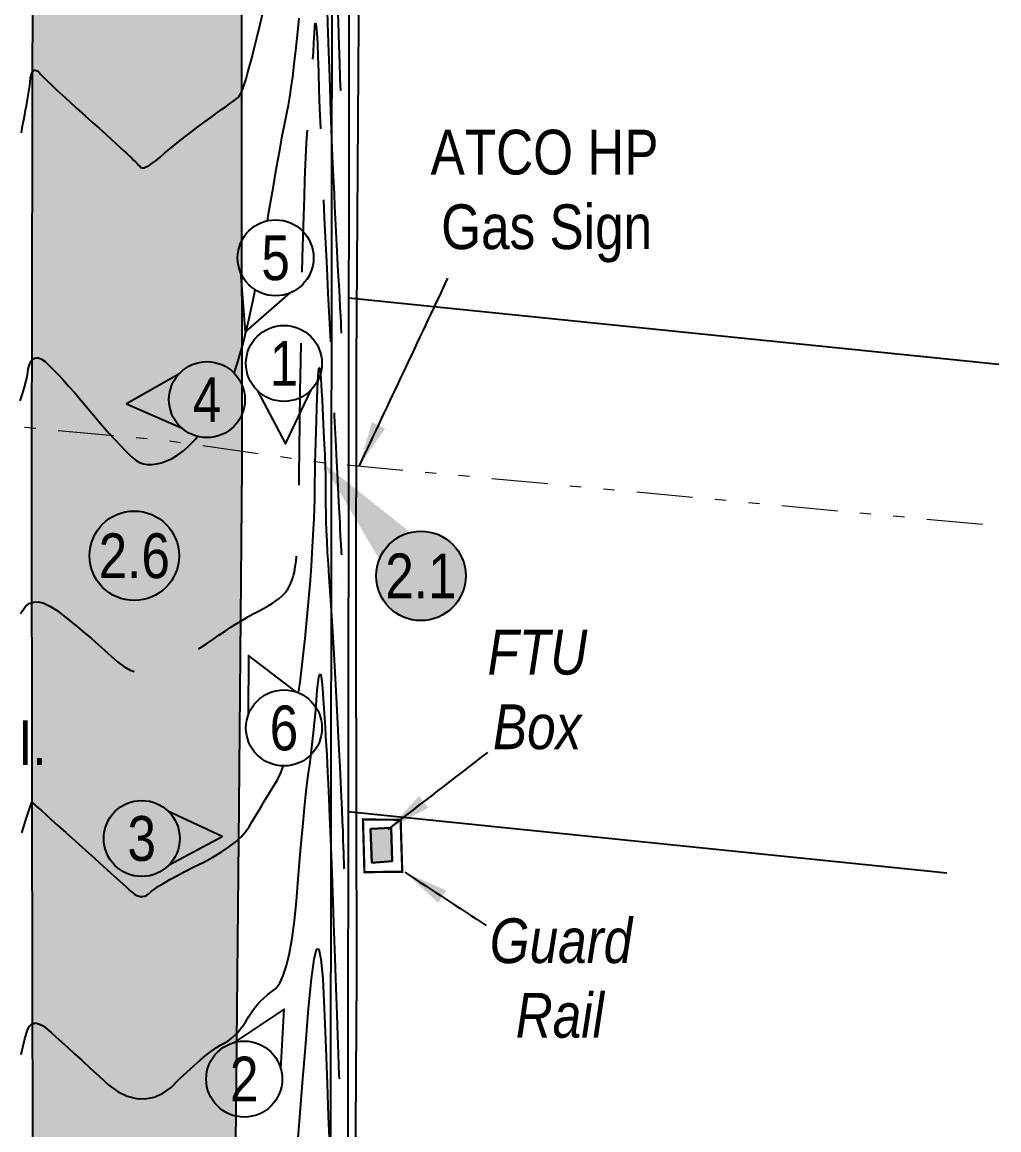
# Model space of a CAD drawing. Extents: x -11065 to -3171, y 5673278 to 5678514.
# Drawn here: x -7896.6 to -7678.6, y 5673798.2 to 5674045.6 of the extents above; entities that cross this region are included whole.
import ezdxf
from ezdxf.enums import TextEntityAlignment as Align

# ---------------------------------------------------------------- set-up
doc = ezdxf.new("R2010")
doc.units = 0
doc.header["$LTSCALE"] = 5
doc.linetypes.add('CENTERLINEX33', pattern=[6.5, 2.5, -1, 0.5, -1, 0.5, -1])
doc.linetypes.add('DASHED2', pattern=[9.525, 6.35, -3.175])
for name, color, linetype in [('AS-FENCE-DASH', 48, 'foc-FENCE-DASH'), ('AS-POWER-OH-ATCO PIPELINES', 241, 'foc-OHPOWER'), ('AS-ROADS', 254, 'Continuous'), ('C-RW', 13, 'Continuous'), ('CG-NOTES', 7, 'Continuous'), ('Contour_Line_Intermediate', 8, 'DASHED2'), ('Contour_Line_Major', 7, 'Continuous'), ('L-MON', 1, 'Continuous'), ('L-SEC', 7, 'Continuous'), ('P-ELEVATION', 7, 'Continuous')]:
    doc.layers.add(name, color=color, linetype=linetype)
for name, color, linetype, lineweight in [('AS-GENERAL', 48, 'Continuous', 18), ('EXISTING PIPE (EXIST OR HP)', 240, 'CENTERLINEX33', 20), ('T-TEXT', 48, 'Continuous', 18)]:
    doc.layers.add(name, color=color, linetype=linetype, lineweight=lineweight)
doc.layers.add('AS-STRUCTURE', color=7, linetype='Continuous', lineweight=30, true_color=0x595959)
doc.layers.add('AS-STRUCTURE-H', color=7, linetype='Continuous', true_color=0xa8a8a8)
doc.layers.add('AS-STRUCTURE-T', color=7, linetype='Continuous', true_color=0x454545)
doc.styles.add('100L', font='ARIALN.TTF', dxfattribs={"height": 11})
doc.styles.add('80', font='ARIALN.TTF', dxfattribs={"height": 10})
doc.styles.add('80CG', font='ARIALN.TTF', dxfattribs={"height": 10})
doc.styles.add('80L', font='ARIALN.TTF', dxfattribs={"height": 10})
doc.styles.add('foc-LtypeFont', font='ARIALN.TTF', dxfattribs={"height": 7.35})
doc.linetypes.add('foc-FENCE-DASH', pattern='A,0.5,-0.5,1,-0.5,1,-0.5,1,-0.5,1,-0.5,["X",foc-LtypeFont,S=0.2,R=0,X=-0.625,Y=-0.75],-0.5', length=7.5)
doc.linetypes.add('foc-OHPOWER', pattern='A,10,-1,["O/P",foc-LtypeFont,S=0.2,R=0,X=-0.5,Y=-0.75],-3.25', length=14.25)
doc.dimstyles.new('Compass 5 000', dxfattribs={"dimscale": 5, "dimtxt": 9, "dimasz": 2, "dimexe": 0.2, "dimexo": 0.0625, "dimgap": 0.5, "dimtad": 0, "dimtih": 1, "dimtoh": 1, "dimzin": 0, "dimdsep": 46, "dimtxsty": '80CG', "dimcen": 0.1, "dimse1": 1, "dimse2": 1, "dimclrd": 256, "dimclrt": 256, "dimaunit": 1, "dimadec": 4, "dimazin": 0, "dimtfac": 0.06, "dimtofl": 0, "dimtmove": 0, "dimatfit": 1, "dimfxl": 0.2, "dimtolj": 1, "dimtzin": 0, "dimlwd": -1, "dimarcsym": 0})

# ---------------------------------------------------------------- blocks, each defined once
blk = doc.blocks.new('*U427')
at = {"layer": 'P-ELEVATION'}
h = blk.add_hatch(color=111, dxfattribs=at)
h.dxf.hatch_style = 1
edge = h.paths.add_edge_path()
edge.add_ellipse((0, 0), major_axis=(-10, 0), ratio=1, start_angle=0, end_angle=360)
at = {"layer": 'P-ELEVATION', "color": 7, "flags": 128}
blk.add_lwpolyline([(0, 0, 12.5, 0, 0), (-21.95, 25.26, 0, 0, 0)], format="xyseb", dxfattribs=at)
at = {"layer": 'P-ELEVATION', "color": 7}
blk.add_ellipse((0, 0), major_axis=(-10, 0), ratio=1, dxfattribs=at)
at = {"layer": 'P-ELEVATION', "style": '80'}
blk.add_attdef('ELEVATION', text='', height=10, dxfattribs=at).set_placement((0, 0), align=Align.MIDDLE_CENTER)
blk = doc.blocks.new('*U429')
at = {"layer": 'P-ELEVATION'}
h = blk.add_hatch(color=111, dxfattribs=at)
h.dxf.hatch_style = 1
edge = h.paths.add_edge_path()
edge.add_ellipse((0, 0), major_axis=(-10, 0), ratio=1, start_angle=0, end_angle=360)
at = {"layer": 'P-ELEVATION', "color": 7, "flags": 128}
blk.add_lwpolyline([(0, 0, 12.5, 0, 0), (6.39, 25.8, 0, 0, 0)], format="xyseb", dxfattribs=at)
at = {"layer": 'P-ELEVATION', "color": 7}
blk.add_ellipse((0, 0), major_axis=(-10, 0), ratio=1, dxfattribs=at)
at = {"layer": 'P-ELEVATION', "style": '80'}
blk.add_attdef('ELEVATION', text='', height=10, dxfattribs=at).set_placement((0, 0), align=Align.MIDDLE_CENTER)
blk = doc.blocks.new('*U440')
at = {"layer": 'CG-NOTES', "color": 182}
blk.add_lwpolyline([(8.19, 2.22), (8.96, 15.61), (-2.22, 8.19)], dxfattribs=at)
blk.add_circle((0, 0), 8.49, dxfattribs=at)
at = {"color": 182, "style": '80L'}
blk.add_attdef('#', text='', height=10, dxfattribs=at).set_placement((0, 0), align=Align.MIDDLE_CENTER)
blk = doc.blocks.new('*U441')
at = {"layer": 'CG-NOTES', "color": 182}
blk.add_lwpolyline([(-5.89, -6.11), (0.34, -18), (6.11, -5.89)], dxfattribs=at)
blk.add_circle((0, 0), 8.49, dxfattribs=at)
at = {"color": 182, "style": '80L'}
blk.add_attdef('#', text='', height=10, dxfattribs=at).set_placement((0, 0), align=Align.MIDDLE_CENTER)
blk = doc.blocks.new('*U442')
at = {"layer": 'CG-NOTES', "color": 182}
blk.add_lwpolyline([(6.13, -5.86), (18, 0.41), (5.86, 6.13)], dxfattribs=at)
blk.add_circle((0, 0), 8.49, dxfattribs=at)
at = {"color": 182, "style": '80L'}
blk.add_attdef('#', text='', height=10, dxfattribs=at).set_placement((0, 0), align=Align.MIDDLE_CENTER)
blk = doc.blocks.new('*U443')
at = {"layer": 'CG-NOTES', "color": 182}
blk.add_lwpolyline([(-6.3, 5.69), (-17.98, -0.92), (-5.69, -6.3)], dxfattribs=at)
blk.add_circle((0, 0), 8.49, dxfattribs=at)
at = {"color": 182, "style": '80L'}
blk.add_attdef('#', text='', height=10, dxfattribs=at).set_placement((0, 0), align=Align.MIDDLE_CENTER)
blk = doc.blocks.new('*U444')
at = {"layer": 'CG-NOTES', "color": 182}
blk.add_lwpolyline([(-7.83, -3.27), (-6.84, -16.65), (3.27, -7.83)], dxfattribs=at)
blk.add_circle((0, 0), 8.49, dxfattribs=at)
at = {"color": 182, "style": '80L'}
blk.add_attdef('#', text='', height=10, dxfattribs=at).set_placement((0, 0), align=Align.MIDDLE_CENTER)
blk = doc.blocks.new('*U445')
at = {"layer": 'CG-NOTES', "color": 182}
blk.add_lwpolyline([(2.76, 8.03), (-7.9, 16.17), (-8.03, 2.76)], dxfattribs=at)
blk.add_circle((0, 0), 8.49, dxfattribs=at)
at = {"color": 182, "style": '80L'}
blk.add_attdef('#', text='', height=10, dxfattribs=at).set_placement((0, 0), align=Align.MIDDLE_CENTER)

msp = doc.modelspace()

# ---------------------------------------------------------------- hatches: boundary and pattern name
at = {"layer": 'AS-ROADS'}
h = msp.add_hatch(color=256, dxfattribs=at)
h.dxf.hatch_style = 1
h.paths.add_polyline_path([(-7886.351, 5674785.998), (-7892.894, 5674399.903), (-7893.514, 5674324.888), (-7893.119, 5674249.718), (-7893.429, 5674173.918), (-7894.254, 5674098.463), (-7894.404, 5674021.808), (-7894.564, 5673946.173), (-7894.469, 5673870.233), (-7894.319, 5673795.228), (-7894.389, 5673718.953), (-7894.679, 5673643.253), (-7894.009, 5673567.348), (-7892.859, 5673491.503), (-7893.699, 5673415.658), (-7893.849, 5673339.393), (-7849.369, 5673340.368), (-7850.989, 5673417.053), (-7851.059, 5673493.713), (-7849.504, 5673569.293), (-7849.014, 5673644.293), (-7849.134, 5673719.608), (-7848.934, 5673795.018), (-7848.149, 5673870.478), (-7847.504, 5673946.358), (-7847.599, 5674022.093), (-7847.559, 5674098.328), (-7847.519, 5674175.093), (-7847.899, 5674250.373), (-7847.824, 5674326.978), (-7847.729, 5674403.083), (-7844.335, 5674785.957)])
at = {"layer": 'AS-STRUCTURE-H'}
h = msp.add_hatch(color=256, dxfattribs=at)
h.dxf.hatch_style = 1
h.paths.add_polyline_path([(-7818.834, 5673865.403), (-7814.219, 5673865.633), (-7814.009, 5673858.163), (-7818.514, 5673857.823)])

# ---------------------------------------------------------------- linework, layer by layer
at = {"layer": 'AS-FENCE-DASH', "flags": 128}
msp.add_lwpolyline([(-7821.184, 5674434.548), (-7821.529, 5674361.238), (-7821.654, 5674283.703), (-7821.469, 5674203.123), (-7821.039, 5674125.058), (-7821.489, 5674045.493), (-7822.024, 5673969.523), (-7822.094, 5673909.508), (-7821.984, 5673832.553), (-7822.494, 5673753.993), (-7823.399, 5673677.658), (-7823.709, 5673600.748), (-7823.839, 5673525.148), (-7824.204, 5673443.603), (-7824.514, 5673364.973)], dxfattribs=at)
at = {"layer": 'AS-GENERAL', "const_width": 0.5, "flags": 128}
msp.add_lwpolyline([(-7820.524, 5673867.478), (-7812.114, 5673867.433), (-7811.754, 5673855.823), (-7820.199, 5673855.728)], close=True, dxfattribs=at)
at = {"layer": 'AS-POWER-OH-ATCO PIPELINES', "flags": 128}
msp.add_lwpolyline([(-7828.082, 5673300.345), (-7827.879, 5673670.788), (-7827.229, 5674191.118), (-7825.579, 5674785.938)], dxfattribs=at)
at = {"layer": 'AS-ROADS', "flags": 128}
for points in [[(-7849.504, 5673569.293), (-7849.014, 5673644.293), (-7849.134, 5673719.608), (-7848.934, 5673795.018), (-7848.149, 5673870.478), (-7847.504, 5673946.358), (-7847.599, 5674022.093), (-7847.559, 5674098.328), (-7847.519, 5674175.093), (-7847.899, 5674250.373), (-7847.824, 5674326.978)], [(-7893.514, 5674324.888), (-7893.119, 5674249.718), (-7893.429, 5674173.918), (-7894.254, 5674098.463), (-7894.404, 5674021.808), (-7894.564, 5673946.173), (-7894.469, 5673870.233), (-7894.319, 5673795.228), (-7894.389, 5673718.953), (-7894.679, 5673643.253), (-7894.009, 5673567.348)]]:
    msp.add_lwpolyline(points, dxfattribs=at)
at = {"layer": 'AS-STRUCTURE', "flags": 128}
msp.add_lwpolyline([(-7818.834, 5673865.403), (-7814.219, 5673865.633), (-7814.009, 5673858.163), (-7818.514, 5673857.823)], close=True, dxfattribs=at)
at = {"layer": 'C-RW', "flags": 128}
for points in [[(-7823.681, 5673983.979), (-7678.553, 5673969.186)], [(-7823.793, 5673869.255), (-7690.132, 5673855.589)]]:
    msp.add_lwpolyline(points, dxfattribs=at)
at = {"layer": 'Contour_Line_Intermediate'}
for points in [[(-7828.617, 5674051.882), (-7828.407, 5674045.196), (-7828.207, 5674039.015), (-7828.018, 5674033.339), (-7827.84, 5674028.167), (-7827.673, 5674023.501), (-7827.516, 5674019.339), (-7827.369, 5674015.682), (-7827.234, 5674012.531), (-7827.109, 5674009.884), (-7826.979, 5674007.184), (-7826.845, 5674004.433), (-7826.706, 5674001.629), (-7826.563, 5673998.773), (-7826.414, 5673995.864), (-7826.261, 5673992.904), (-7826.103, 5673989.891), (-7825.941, 5673986.826), (-7825.799, 5673984.144), (-7825.677, 5673981.845), (-7825.575, 5673979.929), (-7825.494, 5673978.397), (-7825.433, 5673977.247), (-7825.393, 5673976.481), (-7825.372, 5673976.098), (-7825.372, 5673976.098)], [(-7841.849, 5674001.217), (-7841.507, 5674003.239), (-7840.604, 5674008.499), (-7839.809, 5674013.069), (-7839.119, 5674016.951), (-7838.536, 5674020.144), (-7838.059, 5674022.647), (-7837.689, 5674024.462), (-7837.425, 5674025.589), (-7837.145, 5674027.044), (-7836.85, 5674028.828), (-7836.539, 5674030.942), (-7836.213, 5674033.385), (-7835.871, 5674036.157), (-7835.513, 5674039.258), (-7835.14, 5674042.688), (-7834.751, 5674046.447)], [(-7849.308, 5673967.204), (-7848.465, 5673969.694), (-7847.2, 5673974.096), (-7845.972, 5673979.056), (-7844.782, 5673984.576), (-7844.556, 5673985.769)], [(-7897.057, 5673961.014), (-7896.54, 5673962.567), (-7896.1, 5673964.051), (-7895.736, 5673965.464), (-7895.45, 5673966.808), (-7895.241, 5673968.081), (-7894.951, 5673969.096), (-7894.581, 5673969.853), (-7894.129, 5673970.351), (-7893.597, 5673970.591), (-7892.983, 5673970.573), (-7892.289, 5673970.296), (-7891.515, 5673969.761), (-7890.659, 5673968.968), (-7889.703, 5673968.026), (-7888.647, 5673966.934), (-7887.491, 5673965.693), (-7886.235, 5673964.303), (-7884.879, 5673962.763), (-7883.422, 5673961.075), (-7881.866, 5673959.237), (-7880.209, 5673957.249), (-7878.669, 5673955.438), (-7877.246, 5673953.802), (-7875.941, 5673952.342), (-7874.752, 5673951.057), (-7873.68, 5673949.948), (-7872.725, 5673949.014), (-7871.887, 5673948.256), (-7871.166, 5673947.674), (-7870.382, 5673947.234), (-7869.536, 5673946.937), (-7868.626, 5673946.782), (-7867.654, 5673946.769), (-7866.618, 5673946.899), (-7865.52, 5673947.171), (-7864.359, 5673947.585), (-7863.135, 5673948.142), (-7861.887, 5673948.899), (-7860.615, 5673949.859), (-7859.319, 5673951.019), (-7858, 5673952.381), (-7857.437, 5673953.036)], [(-7834.898, 5673895.766), (-7834.574, 5673898.187), (-7834.168, 5673901.42), (-7833.787, 5673904.659), (-7833.433, 5673907.905), (-7833.103, 5673911.157), (-7832.8, 5673914.415), (-7832.521, 5673917.68), (-7832.269, 5673920.951), (-7832.045, 5673924.049), (-7831.85, 5673926.975), (-7831.684, 5673929.729), (-7831.546, 5673932.311), (-7831.437, 5673934.72), (-7831.357, 5673936.958), (-7831.306, 5673939.023), (-7831.283, 5673940.915), (-7831.253, 5673942.899), (-7831.215, 5673944.974), (-7831.169, 5673947.139), (-7831.116, 5673949.396), (-7831.054, 5673951.744), (-7830.985, 5673954.182), (-7830.908, 5673956.711), (-7830.823, 5673959.332), (-7830.741, 5673961.622), (-7830.661, 5673963.583), (-7830.583, 5673965.213), (-7830.507, 5673966.514), (-7830.434, 5673967.485), (-7830.362, 5673968.126), (-7830.294, 5673968.437), (-7830.227, 5673968.418), (-7830.157, 5673968.152), (-7830.084, 5673967.64), (-7830.007, 5673966.881), (-7829.926, 5673965.875), (-7829.843, 5673964.622), (-7829.756, 5673963.123), (-7829.665, 5673961.377), (-7829.571, 5673959.384), (-7829.482, 5673957.52), (-7829.399, 5673955.784), (-7829.321, 5673954.175), (-7829.248, 5673952.696), (-7829.181, 5673951.344), (-7829.119, 5673950.12), (-7829.063, 5673949.025), (-7829.011, 5673948.058), (-7828.967, 5673947.02), (-7828.931, 5673945.912), (-7828.902, 5673944.734), (-7828.88, 5673943.485), (-7828.866, 5673942.166), (-7828.859, 5673940.776), (-7828.86, 5673939.316), (-7828.868, 5673937.785), (-7828.848, 5673936.061), (-7828.8, 5673934.142), (-7828.723, 5673932.029), (-7828.619, 5673929.722), (-7828.486, 5673927.22), (-7828.326, 5673924.525), (-7828.137, 5673921.635), (-7827.92, 5673918.551), (-7827.701, 5673915.286), (-7827.48, 5673911.84), (-7827.257, 5673908.212), (-7827.031, 5673904.403), (-7826.804, 5673900.412), (-7826.574, 5673896.241), (-7826.342, 5673891.888), (-7826.108, 5673887.354), (-7825.895, 5673883.152), (-7825.702, 5673879.282), (-7825.531, 5673875.744), (-7825.38, 5673872.537), (-7825.25, 5673869.663), (-7825.141, 5673867.121), (-7825.053, 5673864.911), (-7824.986, 5673863.033), (-7824.928, 5673861.39), (-7824.877, 5673859.981), (-7824.835, 5673858.807), (-7824.802, 5673857.868), (-7824.777, 5673857.164), (-7824.76, 5673856.695), (-7824.751, 5673856.46), (-7824.751, 5673856.46)], [(-7896.835, 5673815.026), (-7896.388, 5673816.949), (-7895.995, 5673818.525), (-7895.656, 5673819.752), (-7895.372, 5673820.632), (-7895.006, 5673821.297), (-7894.559, 5673821.747), (-7894.029, 5673821.981), (-7893.419, 5673822), (-7892.726, 5673821.804), (-7891.952, 5673821.392), (-7891.096, 5673820.765), (-7890.159, 5673819.923), (-7889.072, 5673818.942), (-7887.837, 5673817.822), (-7886.452, 5673816.563), (-7884.919, 5673815.165), (-7883.236, 5673813.629), (-7881.405, 5673811.953), (-7879.424, 5673810.139), (-7877.295, 5673808.185), (-7875.201, 5673806.702), (-7873.142, 5673805.688), (-7871.119, 5673805.143), (-7869.131, 5673805.069), (-7867.178, 5673805.464), (-7865.261, 5673806.329), (-7863.379, 5673807.663), (-7861.532, 5673809.467), (-7859.817, 5673811.095), (-7858.232, 5673812.546), (-7856.779, 5673813.82), (-7855.456, 5673814.918), (-7854.265, 5673815.839), (-7853.205, 5673816.584), (-7852.276, 5673817.152), (-7851.477, 5673817.544), (-7850.707, 5673818.011), (-7849.965, 5673818.553), (-7849.251, 5673819.17), (-7848.565, 5673819.863), (-7847.907, 5673820.631), (-7847.277, 5673821.475), (-7846.675, 5673822.394), (-7846.101, 5673823.388), (-7845.484, 5673824.338), (-7844.825, 5673825.243), (-7844.122, 5673826.104), (-7843.377, 5673826.921), (-7842.588, 5673827.693), (-7841.757, 5673828.421), (-7840.883, 5673829.105), (-7839.966, 5673829.744), (-7839.114, 5673830.92), (-7838.327, 5673832.634), (-7837.605, 5673834.885), (-7836.949, 5673837.673), (-7836.358, 5673840.999), (-7835.831, 5673844.862), (-7835.37, 5673849.262), (-7834.975, 5673854.199), (-7834.596, 5673858.748), (-7834.234, 5673862.909), (-7833.889, 5673866.681), (-7833.561, 5673870.064), (-7833.251, 5673873.059), (-7832.957, 5673875.666), (-7832.68, 5673877.884), (-7832.421, 5673879.713), (-7832.171, 5673881.6), (-7831.932, 5673883.543), (-7831.704, 5673885.543), (-7831.486, 5673887.599), (-7831.278, 5673889.713), (-7831.081, 5673891.883), (-7830.894, 5673894.11), (-7830.718, 5673896.394), (-7830.544, 5673898.117), (-7830.373, 5673899.279), (-7830.205, 5673899.88), (-7830.039, 5673899.921), (-7829.876, 5673899.4), (-7829.716, 5673898.319), (-7829.558, 5673896.677), (-7829.404, 5673894.474), (-7829.256, 5673892.306), (-7829.115, 5673890.173), (-7828.981, 5673888.074), (-7828.853, 5673886.011), (-7828.733, 5673883.982), (-7828.62, 5673881.988), (-7828.514, 5673880.029), (-7828.414, 5673878.104), (-7828.293, 5673875.455), (-7828.149, 5673872.079), (-7827.984, 5673867.978), (-7827.796, 5673863.152), (-7827.586, 5673857.6), (-7827.354, 5673851.322), (-7827.1, 5673844.319), (-7826.824, 5673836.59), (-7826.582, 5673829.828), (-7826.375, 5673824.031), (-7826.202, 5673819.201), (-7826.064, 5673815.336), (-7825.96, 5673812.438), (-7825.891, 5673810.506), (-7825.857, 5673809.54), (-7825.857, 5673809.54)], [(-7896.699, 5673864.497), (-7896.155, 5673866.185), (-7895.696, 5673867.61), (-7895.323, 5673868.77), (-7895.036, 5673869.667), (-7894.834, 5673870.299), (-7894.718, 5673870.667), (-7894.688, 5673870.771), (-7894.66, 5673870.866), (-7894.634, 5673870.951), (-7894.61, 5673871.028), (-7894.588, 5673871.095), (-7894.568, 5673871.154), (-7894.55, 5673871.203), (-7894.534, 5673871.243), (-7894.52, 5673871.274), (-7894.503, 5673871.298), (-7894.483, 5673871.313), (-7894.46, 5673871.322), (-7894.434, 5673871.322), (-7894.405, 5673871.315), (-7894.373, 5673871.301), (-7894.338, 5673871.278), (-7894.3, 5673871.249), (-7894.247, 5673871.204), (-7894.179, 5673871.146), (-7894.096, 5673871.072), (-7893.997, 5673870.985), (-7893.884, 5673870.883), (-7893.756, 5673870.766), (-7893.612, 5673870.635), (-7893.453, 5673870.489), (-7893.026, 5673870.103), (-7892.329, 5673869.475), (-7891.364, 5673868.606), (-7890.13, 5673867.495), (-7888.626, 5673866.144), (-7886.854, 5673864.551), (-7884.813, 5673862.717), (-7882.503, 5673860.642), (-7880.412, 5673858.762), (-7878.54, 5673857.078), (-7876.887, 5673855.589), (-7875.453, 5673854.295), (-7874.239, 5673853.197), (-7873.243, 5673852.295), (-7872.466, 5673851.588), (-7871.908, 5673851.076), (-7871.36, 5673850.687), (-7870.82, 5673850.422), (-7870.29, 5673850.279), (-7869.77, 5673850.26), (-7869.258, 5673850.363), (-7868.756, 5673850.59), (-7868.263, 5673850.939), (-7867.779, 5673851.412), (-7867.077, 5673851.962), (-7866.157, 5673852.59), (-7865.018, 5673853.296), (-7863.661, 5673854.079), (-7862.085, 5673854.941), (-7860.291, 5673855.88), (-7858.278, 5673856.896), (-7856.047, 5673857.991), (-7854.011, 5673859.093), (-7852.171, 5673860.202), (-7850.527, 5673861.319), (-7849.078, 5673862.444), (-7847.825, 5673863.576), (-7846.767, 5673864.716), (-7845.904, 5673865.864), (-7845.238, 5673867.019), (-7844.563, 5673868.177), (-7843.88, 5673869.337), (-7843.19, 5673870.5), (-7842.491, 5673871.665), (-7841.785, 5673872.833), (-7841.07, 5673874.003), (-7840.348, 5673875.176), (-7839.618, 5673876.351), (-7838.922, 5673877.783), (-7838.265, 5673879.457)]]:
    msp.add_lwpolyline(points, dxfattribs=at)
at = {"layer": 'Contour_Line_Intermediate', "flags": 128}
msp.add_lwpolyline([(-8599.486, 5673639.444), (-8599.486, 5673639.444), (-8598.802, 5673639.737), (-8597.436, 5673640.324), (-8595.386, 5673641.205), (-8592.653, 5673642.379), (-8589.237, 5673643.847), (-8585.137, 5673645.608), (-8580.355, 5673647.663), (-8574.889, 5673650.012), (-8570.094, 5673652.074), (-8565.972, 5673653.851), (-8562.521, 5673655.341), (-8559.742, 5673656.546), (-8557.635, 5673657.465), (-8556.2, 5673658.098), (-8555.436, 5673658.444), (-8555.344, 5673658.505), (-8554.971, 5673658.753), (-8554.315, 5673659.187), (-8553.378, 5673659.808), (-8552.159, 5673660.615), (-8550.659, 5673661.61), (-8548.876, 5673662.79), (-8546.812, 5673664.158), (-8544.466, 5673665.712), (-8542.215, 5673667.461), (-8540.058, 5673669.405), (-8537.995, 5673671.544), (-8536.027, 5673673.877), (-8534.153, 5673676.406), (-8532.373, 5673679.129), (-8530.688, 5673682.047), (-8529.098, 5673685.16), (-8527.553, 5673688.345), (-8526.055, 5673691.603), (-8524.604, 5673694.933), (-8523.199, 5673698.336), (-8521.84, 5673701.812), (-8520.527, 5673705.36), (-8519.261, 5673708.981), (-8518.042, 5673712.674), (-8516.802, 5673716.062), (-8515.543, 5673719.144), (-8514.264, 5673721.921), (-8512.965, 5673724.393), (-8511.646, 5673726.559), (-8510.308, 5673728.42), (-8508.95, 5673729.976), (-8507.572, 5673731.226), (-8505.536, 5673732.803), (-8502.843, 5673734.706), (-8499.492, 5673736.935), (-8495.484, 5673739.49), (-8490.818, 5673742.371), (-8485.494, 5673745.578), (-8479.513, 5673749.112), (-8472.874, 5673752.972), (-8466.157, 5673756.669), (-8459.36, 5673760.205), (-8452.484, 5673763.578), (-8445.529, 5673766.788), (-8438.496, 5673769.837), (-8431.383, 5673772.723), (-8424.191, 5673775.447), (-8416.921, 5673778.009), (-8410.19, 5673780.261), (-8404, 5673782.204), (-8398.35, 5673783.838), (-8393.24, 5673785.162), (-8388.671, 5673786.177), (-8384.642, 5673786.882), (-8381.153, 5673787.279), (-8378.204, 5673787.366), (-8375.42, 5673787.542), (-8372.801, 5673787.807), (-8370.347, 5673788.161), (-8368.058, 5673788.605), (-8365.934, 5673789.137), (-8363.974, 5673789.759), (-8362.18, 5673790.47), (-8360.551, 5673791.27), (-8358.262, 5673792.147), (-8355.313, 5673793.1), (-8351.704, 5673794.129), (-8347.435, 5673795.234), (-8342.507, 5673796.416), (-8336.919, 5673797.674), (-8330.671, 5673799.009), (-8323.763, 5673800.42), (-8317.504, 5673801.691), (-8311.895, 5673802.822), (-8306.935, 5673803.813), (-8302.624, 5673804.664), (-8298.963, 5673805.375), (-8295.95, 5673805.946), (-8293.587, 5673806.377), (-8291.874, 5673806.668), (-8289.573, 5673807.074), (-8286.685, 5673807.594), (-8283.21, 5673808.23), (-8279.148, 5673808.98), (-8274.499, 5673809.845), (-8269.263, 5673810.825), (-8263.439, 5673811.92), (-8257.029, 5673813.129), (-8251.263, 5673814.199), (-8246.142, 5673815.131), (-8241.665, 5673815.923), (-8237.832, 5673816.577), (-8234.644, 5673817.091), (-8232.1, 5673817.467), (-8230.2, 5673817.703), (-8228.945, 5673817.801), (-8227.372, 5673818.192), (-8225.482, 5673818.876), (-8223.274, 5673819.854), (-8220.749, 5673821.125), (-8217.907, 5673822.69), (-8214.747, 5673824.548), (-8211.27, 5673826.7), (-8207.476, 5673829.145), (-8203.46, 5673831.441), (-8199.222, 5673833.588), (-8194.762, 5673835.587), (-8190.08, 5673837.437), (-8185.176, 5673839.139), (-8180.051, 5673840.691), (-8174.704, 5673842.095), (-8169.134, 5673843.351), (-8164.1, 5673844.834), (-8159.6, 5673846.547), (-8155.636, 5673848.488), (-8152.206, 5673850.657), (-8149.31, 5673853.055), (-8146.95, 5673855.681), (-8145.124, 5673858.536), (-8143.834, 5673861.619), (-8142.586, 5673864.476), (-8141.382, 5673867.107), (-8140.222, 5673869.512), (-8139.106, 5673871.69), (-8138.032, 5673873.642), (-8137.003, 5673875.367), (-8136.017, 5673876.867), (-8135.074, 5673878.14), (-8133.354, 5673879.942), (-8130.856, 5673882.275), (-8127.581, 5673885.137), (-8123.528, 5673888.53), (-8118.698, 5673892.452), (-8113.09, 5673896.903), (-8106.705, 5673901.885), (-8099.542, 5673907.396), (-8092.849, 5673912.355), (-8086.625, 5673916.76), (-8080.87, 5673920.612), (-8075.584, 5673923.911), (-8070.768, 5673926.657), (-8066.421, 5673928.85), (-8062.543, 5673930.49), (-8059.134, 5673931.577), (-8055.759, 5673932.655), (-8052.417, 5673933.723), (-8049.109, 5673934.783), (-8045.834, 5673935.834), (-8042.593, 5673936.875), (-8039.385, 5673937.907), (-8036.21, 5673938.931), (-8033.069, 5673939.945), (-8029.811, 5673940.894), (-8026.437, 5673941.779), (-8022.945, 5673942.599), (-8019.337, 5673943.354), (-8015.612, 5673944.044), (-8011.77, 5673944.67), (-8007.811, 5673945.231), (-8003.735, 5673945.727), (-7999.854, 5673945.968), (-7996.168, 5673945.953), (-7992.676, 5673945.682), (-7989.379, 5673945.155), (-7986.277, 5673944.372), (-7983.369, 5673943.334), (-7980.656, 5673942.04), (-7978.138, 5673940.49), (-7975.522, 5673938.851), (-7972.81, 5673937.124), (-7970, 5673935.307), (-7967.092, 5673933.402), (-7964.087, 5673931.407), (-7960.986, 5673929.324), (-7957.786, 5673927.152), (-7954.49, 5673924.891), (-7951.414, 5673923.008), (-7948.558, 5673921.502), (-7945.923, 5673920.374), (-7943.508, 5673919.623), (-7941.313, 5673919.25), (-7939.338, 5673919.255), (-7937.584, 5673919.638), (-7936.051, 5673920.397), (-7934.591, 5673921.249), (-7933.206, 5673922.193), (-7931.894, 5673923.229), (-7930.657, 5673924.356), (-7929.494, 5673925.576), (-7928.405, 5673926.887), (-7927.39, 5673928.29), (-7926.45, 5673929.785), (-7925.363, 5673931.139), (-7924.13, 5673932.353), (-7922.751, 5673933.426), (-7921.225, 5673934.358), (-7919.554, 5673935.15), (-7917.736, 5673935.801), (-7915.772, 5673936.311), (-7913.662, 5673936.68), (-7912.004, 5673937.301), (-7910.798, 5673938.175), (-7910.044, 5673939.299), (-7909.743, 5673940.676), (-7909.894, 5673942.305), (-7910.497, 5673944.185), (-7911.553, 5673946.317), (-7913.061, 5673948.701), (-7914.378, 5673950.793), (-7915.506, 5673952.591), (-7916.444, 5673954.097), (-7917.191, 5673955.311), (-7917.749, 5673956.231), (-7918.116, 5673956.859), (-7918.293, 5673957.194), (-7918.281, 5673957.236), (-7918.267, 5673957.277), (-7918.251, 5673957.318), (-7918.235, 5673957.357), (-7918.216, 5673957.395), (-7918.197, 5673957.431), (-7918.176, 5673957.467), (-7918.154, 5673957.502), (-7918.13, 5673957.535), (-7917.916, 5673957.259), (-7917.513, 5673956.672), (-7916.921, 5673955.775), (-7916.138, 5673954.568), (-7915.166, 5673953.051), (-7914.004, 5673951.224), (-7912.652, 5673949.087), (-7911.111, 5673946.639), (-7909.762, 5673944.493), (-7908.605, 5673942.649), (-7907.641, 5673941.106), (-7906.869, 5673939.864), (-7906.289, 5673938.924), (-7905.901, 5673938.285), (-7905.706, 5673937.948), (-7905.703, 5673937.912), (-7905.7, 5673937.874), (-7905.696, 5673937.833), (-7905.693, 5673937.789), (-7905.69, 5673937.743), (-7905.686, 5673937.693), (-7905.683, 5673937.641), (-7905.679, 5673937.586), (-7905.676, 5673937.529), (-7905.648, 5673937.14), (-7905.596, 5673936.419), (-7905.52, 5673935.366), (-7905.42, 5673933.982), (-7905.296, 5673932.267), (-7905.148, 5673930.219), (-7904.976, 5673927.84), (-7904.78, 5673925.129), (-7904.587, 5673922.452), (-7904.397, 5673919.808), (-7904.211, 5673917.198), (-7904.028, 5673914.621), (-7903.849, 5673912.078), (-7903.672, 5673909.569), (-7903.5, 5673907.093), (-7903.33, 5673904.65), (-7903.127, 5673902.702), (-7902.891, 5673901.247), (-7902.621, 5673900.285), (-7902.318, 5673899.818), (-7901.981, 5673899.844), (-7901.611, 5673900.364), (-7901.207, 5673901.378), (-7900.77, 5673902.886), (-7900.313, 5673904.368), (-7899.838, 5673905.826), (-7899.344, 5673907.258), (-7898.831, 5673908.665), (-7898.3, 5673910.048), (-7897.749, 5673911.405), (-7897.179, 5673912.737), (-7896.591, 5673914.044), (-7895.876, 5673915.031), (-7895.035, 5673915.698), (-7894.068, 5673916.044), (-7892.975, 5673916.07), (-7891.756, 5673915.776), (-7890.411, 5673915.161), (-7888.939, 5673914.226), (-7887.341, 5673912.971), (-7885.765, 5673911.71), (-7884.211, 5673910.442), (-7882.678, 5673909.167), (-7881.167, 5673907.886), (-7879.678, 5673906.599), (-7878.21, 5673905.305), (-7876.764, 5673904.004), (-7875.339, 5673902.697), (-7873.915, 5673901.65), (-7872.49, 5673900.862), (-7871.065, 5673900.333), (-7869.64, 5673900.064), (-7868.215, 5673900.055), (-7866.79, 5673900.304), (-7865.365, 5673900.813), (-7863.94, 5673901.582), (-7862.518, 5673902.376), (-7861.101, 5673903.194), (-7859.687, 5673904.038), (-7858.277, 5673904.907), (-7856.871, 5673905.802), (-7855.469, 5673906.721), (-7854.071, 5673907.665), (-7852.677, 5673908.635), (-7851.316, 5673909.555), (-7849.99, 5673910.425), (-7848.698, 5673911.246), (-7847.439, 5673912.017), (-7846.214, 5673912.738), (-7845.023, 5673913.41), (-7843.866, 5673914.032), (-7842.743, 5673914.604), (-7841.718, 5673915.174), (-7840.789, 5673915.743), (-7839.958, 5673916.309), (-7839.224, 5673916.873), (-7838.587, 5673917.435), (-7838.047, 5673917.995), (-7837.604, 5673918.553), (-7837.259, 5673919.109), (-7836.945, 5673919.678), (-7836.663, 5673920.26), (-7836.412, 5673920.856), (-7836.192, 5673921.465), (-7836.004, 5673922.087), (-7835.847, 5673922.722), (-7835.722, 5673923.371), (-7835.628, 5673924.032), (-7835.539, 5673924.695), (-7835.456, 5673925.36), (-7835.378, 5673926.025), (-7835.305, 5673926.692), (-7835.237, 5673927.36), (-7835.175, 5673928.03), (-7835.118, 5673928.7), (-7835.066, 5673929.372), (-7835.01, 5673930.835), (-7834.95, 5673933.09), (-7834.887, 5673936.135), (-7834.819, 5673939.972), (-7834.748, 5673944.6), (-7834.672, 5673950.019), (-7834.593, 5673956.23), (-7834.51, 5673963.231), (-7834.42, 5673969.877), (-7834.324, 5673976.168), (-7834.222, 5673982.103), (-7834.113, 5673987.682), (-7833.997, 5673992.906), (-7833.876, 5673997.774), (-7833.748, 5674002.287), (-7833.613, 5674006.444), (-7833.476, 5674010.275), (-7833.335, 5674013.779), (-7833.191, 5674016.956), (-7833.044, 5674019.807), (-7832.893, 5674022.331), (-7832.74, 5674024.528), (-7832.583, 5674026.398), (-7832.424, 5674027.942), (-7832.27, 5674029.565), (-7832.123, 5674031.267), (-7831.983, 5674033.048), (-7831.849, 5674034.908), (-7831.722, 5674036.847), (-7831.601, 5674038.866), (-7831.486, 5674040.963), (-7831.378, 5674043.14), (-7831.269, 5674044.589), (-7831.16, 5674045.309), (-7831.049, 5674045.3), (-7830.938, 5674044.564), (-7830.825, 5674043.099), (-7830.712, 5674040.906), (-7830.598, 5674037.984), (-7830.484, 5674034.334), (-7830.35, 5674030.437), (-7830.198, 5674026.292), (-7830.026, 5674021.899), (-7829.836, 5674017.259), (-7829.627, 5674012.371), (-7829.399, 5674007.236), (-7829.152, 5674001.853), (-7828.887, 5673996.222), (-7828.619, 5673990.621), (-7828.348, 5673985.05), (-7828.075, 5673979.508), (-7827.799, 5673973.996), (-7827.521, 5673968.514), (-7827.24, 5673963.062), (-7826.957, 5673957.639), (-7826.671, 5673952.246), (-7826.421, 5673947.503), (-7826.207, 5673943.41), (-7826.028, 5673939.968), (-7825.886, 5673937.176), (-7825.779, 5673935.034), (-7825.709, 5673933.542), (-7825.674, 5673932.7), (-7825.675, 5673932.508), (-7825.672, 5673932.293), (-7825.666, 5673932.053), (-7825.657, 5673931.788), (-7825.644, 5673931.499), (-7825.627, 5673931.186), (-7825.607, 5673930.849), (-7825.583, 5673930.488), (-7825.556, 5673930.102), (-7825.527, 5673929.647), (-7825.494, 5673929.124), (-7825.459, 5673928.532), (-7825.421, 5673927.872), (-7825.381, 5673927.143), (-7825.338, 5673926.346), (-7825.292, 5673925.48), (-7825.244, 5673924.545), (-7825.202, 5673923.727), (-7825.166, 5673923.026), (-7825.136, 5673922.442), (-7825.111, 5673921.975), (-7825.093, 5673921.624), (-7825.081, 5673921.391), (-7825.075, 5673921.274), (-7825.075, 5673921.274)], dxfattribs=at)
at = {"layer": 'Contour_Line_Major', "flags": 128}
for points in [[(-7826.307, 5674051.403), (-7826.098, 5674045.395), (-7825.923, 5674040.389), (-7825.784, 5674036.383), (-7825.679, 5674033.38), (-7825.609, 5674031.377), (-7825.574, 5674030.376), (-7825.574, 5674030.376)], [(-7896.791, 5674020.836), (-7896.514, 5674022.4), (-7896.264, 5674023.767), (-7896.043, 5674024.938), (-7895.85, 5674025.914), (-7895.668, 5674026.872), (-7895.498, 5674027.814), (-7895.34, 5674028.738), (-7895.194, 5674029.646), (-7895.059, 5674030.537), (-7894.936, 5674031.411), (-7894.824, 5674032.268), (-7894.725, 5674033.108), (-7894.584, 5674033.783), (-7894.402, 5674034.293), (-7894.178, 5674034.638), (-7893.914, 5674034.817), (-7893.608, 5674034.831), (-7893.262, 5674034.68), (-7892.874, 5674034.364), (-7892.444, 5674033.883), (-7891.837, 5674033.254), (-7891.052, 5674032.477), (-7890.089, 5674031.552), (-7888.948, 5674030.48), (-7887.629, 5674029.259), (-7886.133, 5674027.891), (-7884.458, 5674026.375), (-7882.605, 5674024.711), (-7880.905, 5674023.183), (-7879.359, 5674021.79), (-7877.965, 5674020.532), (-7876.725, 5674019.409), (-7875.638, 5674018.421), (-7874.705, 5674017.569), (-7873.924, 5674016.852), (-7873.296, 5674016.27), (-7872.722, 5674015.73), (-7872.199, 5674015.232), (-7871.729, 5674014.775), (-7871.312, 5674014.36), (-7870.947, 5674013.987), (-7870.635, 5674013.655), (-7870.375, 5674013.365), (-7870.168, 5674013.116), (-7869.856, 5674013.013), (-7869.439, 5674013.055), (-7868.916, 5674013.242), (-7868.288, 5674013.574), (-7867.556, 5674014.051), (-7866.718, 5674014.673), (-7865.775, 5674015.44), (-7864.727, 5674016.353), (-7863.628, 5674017.282), (-7862.479, 5674018.229), (-7861.279, 5674019.192), (-7860.029, 5674020.173), (-7858.728, 5674021.17), (-7857.377, 5674022.185), (-7855.975, 5674023.216), (-7854.522, 5674024.265), (-7853.223, 5674025.204), (-7852.076, 5674026.035), (-7851.081, 5674026.757), (-7850.24, 5674027.369), (-7849.551, 5674027.873), (-7849.015, 5674028.268), (-7848.632, 5674028.554), (-7848.402, 5674028.73), (-7848.153, 5674029.054), (-7847.887, 5674029.526), (-7847.602, 5674030.144), (-7847.299, 5674030.91), (-7846.978, 5674031.823), (-7846.638, 5674032.883), (-7846.281, 5674034.091), (-7845.905, 5674035.445), (-7845.438, 5674037.222), (-7844.88, 5674039.419), (-7844.229, 5674042.039), (-7843.488, 5674045.08), (-7842.654, 5674048.543)], [(-7834.978, 5673796.362), (-7834.528, 5673802.01), (-7833.996, 5673808.715), (-7833.384, 5673816.477), (-7832.692, 5673825.297), (-7832.046, 5673831.91), (-7831.447, 5673836.317), (-7830.895, 5673838.518), (-7830.389, 5673838.512), (-7829.931, 5673836.301), (-7829.519, 5673831.883), (-7829.154, 5673825.259), (-7828.835, 5673816.429), (-7828.537, 5673808.419), (-7828.261, 5673801.23), (-7828.005, 5673794.86)]]:
    msp.add_lwpolyline(points, dxfattribs=at)
at = {"layer": 'EXISTING PIPE (EXIST OR HP)', "flags": 128}
msp.add_lwpolyline([(-7682.207, 5673933.342), (-7829.524, 5673947.143), (-7865.194, 5673952.178), (-7918.159, 5673957.038), (-7945.119, 5673958.683), (-7986.769, 5673962.213), (-8031.399, 5673966.248), (-8069.684, 5673969.888), (-8119.964, 5673975.303), (-8169.534, 5673980.673), (-8220.484, 5673985.828), (-8274.119, 5673991.403), (-8325.859, 5673996.878), (-8376.669, 5674002.398), (-8428.424, 5674007.763), (-8481.544, 5674013.143), (-8532.869, 5674018.618), (-8582.489, 5674024.108), (-8634.179, 5674029.293), (-8685.599, 5674034.363)], dxfattribs=at)
at = {"layer": 'L-SEC', "flags": 128}
for points in [[(-7823.784, 5673879.282), (-7822.896, 5674785.936)], [(-7824.35, 5673300.387), (-7823.784, 5673879.282)]]:
    msp.add_lwpolyline(points, dxfattribs=at)

# ---------------------------------------------------------------- block references
at = {"xscale": 0.9995531377462872, "yscale": 0.9995531377462872, "zscale": 0.9995531377462872}
for name, p, values in [('*U429', (-7871.586, 5673926.392), {'ELEVATION': '2.6'}), ('*U427', (-7807.584, 5673921.898), {'ELEVATION': '2.1'})]:
    msp.add_blockref(name, p, dxfattribs=at).add_auto_attribs(values)
at = {"layer": 'CG-NOTES', "xscale": 0.9994594062640727, "yscale": 0.9994594062640727, "zscale": 0.9994594062640727}
for name, p, values in [('*U444', (-7840.022, 5673992.936), {'#': '5'}), ('*U441', (-7838.163, 5673969.348), {'#': '1'}), ('*U443', (-7855.354, 5673961.257), {'#': '4'}), ('*U445', (-7838.157, 5673887.937), {'#': '6'}), ('*U442', (-7869.923, 5673863.253), {'#': '3'}), ('*U440', (-7847.036, 5673809.514), {'#': '2'})]:
    msp.add_blockref(name, p, dxfattribs=at).add_auto_attribs(values)

# ---------------------------------------------------------------- texts
at = {"layer": 'AS-STRUCTURE-T', "insert": (-7793.046, 5673909.855), "char_height": 9.99726, "attachment_point": 1, "style": '100L'}
msp.add_mtext_dynamic_manual_height_columns('\\pi0.32929;{\\fArial Narrow|b0|i1|c0|p34;FTU \\P\\pi1.5363;Box}', width=22.73984, gutter_width=55, heights=[0], dxfattribs=at)
at = {"layer": 'L-MON', "insert": (-7915.129, 5673889.663), "char_height": 10, "attachment_point": 1, "style": '80L'}
msp.add_mtext_dynamic_manual_height_columns('\\pi1.0618;Fd.I.', width=22.04407, gutter_width=50, heights=[0], dxfattribs=at)
at = {"layer": 'T-TEXT', "insert": (-7787.961, 5673845.421), "char_height": 9.99726, "attachment_point": 1, "style": '100L'}
msp.add_mtext_dynamic_manual_height_columns('\\pi-4.2704;{\\fArial Narrow|b0|i1|c0|p34;Guard\\P\\pi1.5431;Rail}', width=22.73984, gutter_width=55, heights=[0], dxfattribs=at)

# ---------------------------------------------------------------- leaders
at = {"layer": 'AS-STRUCTURE-T', "path_type": 1}
msp.add_leader([(-7814.891, 5673865.288), (-7792.681, 5673882.465)], dimstyle='Compass 5 000', override={"dimgap": 0.5, "dimtad": 0}, dxfattribs=at)
at = {"layer": 'EXISTING PIPE (EXIST OR HP)', "linetype": 'Continuous', "path_type": 1}
msp.add_leader([(-7821.314, 5673946.473), (-7801.545, 5673988.405)], dimstyle='Compass 5 000', dxfattribs=at)
at = {"layer": 'T-TEXT', "path_type": 1}
msp.add_leader([(-7811.21, 5673855.742), (-7793.004, 5673843.83)], dimstyle='Compass 5 000', override={"dimgap": 0.5, "dimtad": 0}, dxfattribs=at)

# ---------------------------------------------------------------- next in the draw order: texts
at = {"layer": 'EXISTING PIPE (EXIST OR HP)', "insert": (-7808.01, 5674021.534), "char_height": 9.99726, "attachment_point": 1, "style": '100L', "bg_fill": 3, "box_fill_scale": 1.1, "bg_fill_color": 256, "bg_fill_transparency": 0}
msp.add_mtext_dynamic_manual_height_columns('\\pi2.5824;ATCO HP\\P\\pi4.9419;Gas Sign', width=55.5602, gutter_width=55, heights=[0], dxfattribs=at)

doc.saveas('drawing.dxf')
